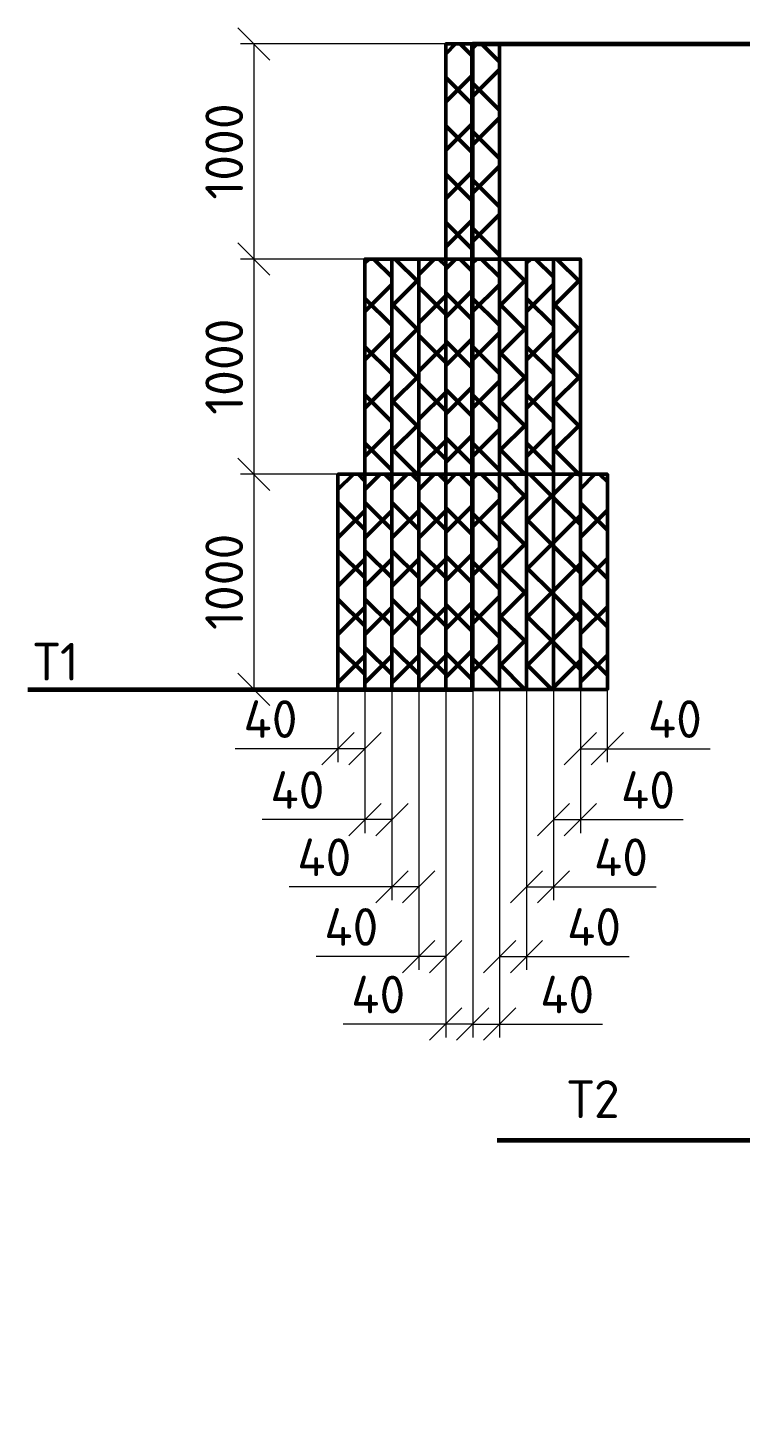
# Model space of a CAD drawing. Header units: millimetres. Extents: x 1990 to 7549, y 397 to 3825.
# Drawn here: x 5321.7 to 5387.9, y 1644.5 to 1773.3 of the extents above; entities that cross this region are included whole.
import ezdxf

# ---------------------------------------------------------------- set-up
doc = ezdxf.new("R2010")
doc.units = ezdxf.units.MM
for name, color, linetype, lineweight in [('12  Размер', 7, 'Continuous', 20), ('линии', 250, 'Continuous', 50), ('Размерный', 4, 'Continuous', 30)]:
    doc.layers.add(name, color=color, linetype=linetype, lineweight=lineweight)
doc.styles.add('-ISOCPEUR-', font='isocpeur.TTF')
doc.styles.add('GOST', font='gost.shx', dxfattribs={"oblique": 15})
doc.dimstyles.new('М 1 к 20', dxfattribs={"dimtxt": 3.5, "dimasz": 3, "dimexe": 1.25, "dimexo": 0, "dimgap": 1, "dimtad": 1, "dimdec": 0, "dimlfac": 20, "dimzin": 0, "dimdsep": 46, "dimtxsty": 'GOST', "dimblk": 'OBLIQUE', "dimcen": 5, "dimclrd": 256, "dimclre": 256, "dimclrt": 256, "dimazin": 2, "dimtfac": 1, "dimtdec": 0, "dimtmove": 0, "dimatfit": 3, "dimldrblk": 'NONE', "dimfxl": 1.25, "dimtolj": 1, "dimtzin": 0, "dimlwd": -1, "dimlwe": -1, "dimarcsym": 2})
pattern_1 = [(45, (-1887.8754, 7964.268), (-2.245064, 2.245064), []), (135, (-1887.8754, 7964.268), (-2.245064, -2.245064), [])]
pattern_2 = [(45, (-1885.3723, 7964.268), (-2.245064, 2.245064), []), (135, (-1885.3723, 7964.268), (-2.245064, -2.245064), [])]
pattern_3 = [(45, (-1890.3786, 7964.268), (-2.245064, 2.245064), []), (135, (-1890.3786, 7964.268), (-2.245064, -2.245064), [])]

# ---------------------------------------------------------------- blocks, each defined once
blk = doc.blocks.new('_Oblique')
at = {"color": 0, "linetype": 'ByBlock', "lineweight": -2}
blk.add_line((-0.5, -0.5), (0.5, 0.5), dxfattribs=at)
blk = doc.blocks.new('*D128')
at = {"layer": '12  Размер', "transparency": 16777216}
for p, q in [((5363.07, 1711.75), (5363.07, 1679.39)), ((5360.57, 1696.23), (5360.57, 1679.39)), ((5360.57, 1680.64), (5351.02, 1680.64)), ((5363.07, 1680.64), (5360.57, 1680.64))]:
    blk.add_line(p, q, dxfattribs=at)
at = {"layer": 'Defpoints', "color": 0, "linetype": 'ByBlock', "lineweight": 35, "transparency": 16777216}
for p in [(5363.07, 1711.75), (5360.57, 1696.23), (5360.57, 1680.64)]:
    blk.add_point(p, dxfattribs=at)
at = {"layer": '12  Размер', "linetype": 'ByBlock', "transparency": 16777216, "xscale": 3, "yscale": 3, "zscale": 3, "rotation": 180}
blk.add_blockref('_Oblique', (5360.57, 1680.64), dxfattribs=at)
at = {"layer": '12  Размер', "linetype": 'ByBlock', "transparency": 16777216, "xscale": 3, "yscale": 3, "zscale": 3}
blk.add_blockref('_Oblique', (5363.07, 1680.64), dxfattribs=at)
at = {"layer": '12  Размер', "linetype": 'ByBlock', "transparency": 16777216, "insert": (5354.29, 1683.39), "char_height": 3.5, "attachment_point": 5, "style": '-ISOCPEUR-'}
blk.add_mtext('\\A1;40', dxfattribs=at)
blk = doc.blocks.new('_None')
blk = doc.blocks.new('*D129')
at = {"layer": '12  Размер', "transparency": 16777216}
for p, q in [((5360.57, 1711.75), (5360.57, 1685.67)), ((5358.06, 1696.23), (5358.06, 1685.67)), ((5358.06, 1686.92), (5348.51, 1686.92)), ((5360.57, 1686.92), (5358.06, 1686.92))]:
    blk.add_line(p, q, dxfattribs=at)
at = {"layer": 'Defpoints', "color": 0, "linetype": 'ByBlock', "lineweight": 35, "transparency": 16777216}
for p in [(5360.57, 1711.75), (5358.06, 1696.23), (5358.06, 1686.92)]:
    blk.add_point(p, dxfattribs=at)
at = {"layer": '12  Размер', "linetype": 'ByBlock', "transparency": 16777216, "xscale": 3, "yscale": 3, "zscale": 3, "rotation": 180}
blk.add_blockref('_Oblique', (5358.06, 1686.92), dxfattribs=at)
at = {"layer": '12  Размер', "linetype": 'ByBlock', "transparency": 16777216, "xscale": 3, "yscale": 3, "zscale": 3}
blk.add_blockref('_Oblique', (5360.57, 1686.92), dxfattribs=at)
at = {"layer": '12  Размер', "linetype": 'ByBlock', "transparency": 16777216, "insert": (5351.79, 1689.67), "char_height": 3.5, "attachment_point": 5, "style": '-ISOCPEUR-'}
blk.add_mtext('\\A1;40', dxfattribs=at)
blk = doc.blocks.new('*D130')
at = {"layer": '12  Размер', "transparency": 16777216}
for p, q in [((5355.56, 1711.75), (5355.56, 1692.15)), ((5358.06, 1711.75), (5358.06, 1692.15)), ((5355.56, 1693.4), (5346.01, 1693.4)), ((5358.06, 1693.4), (5355.56, 1693.4))]:
    blk.add_line(p, q, dxfattribs=at)
at = {"layer": 'Defpoints', "color": 0, "linetype": 'ByBlock', "lineweight": 35, "transparency": 16777216}
for p in [(5355.56, 1711.75), (5358.06, 1711.75), (5358.06, 1693.4)]:
    blk.add_point(p, dxfattribs=at)
at = {"layer": '12  Размер', "linetype": 'ByBlock', "transparency": 16777216, "xscale": 3, "yscale": 3, "zscale": 3, "rotation": 180}
blk.add_blockref('_Oblique', (5355.56, 1693.4), dxfattribs=at)
at = {"layer": '12  Размер', "linetype": 'ByBlock', "transparency": 16777216, "xscale": 3, "yscale": 3, "zscale": 3}
blk.add_blockref('_Oblique', (5358.06, 1693.4), dxfattribs=at)
at = {"layer": '12  Размер', "linetype": 'ByBlock', "transparency": 16777216, "insert": (5349.28, 1696.15), "char_height": 3.5, "attachment_point": 5, "style": '-ISOCPEUR-'}
blk.add_mtext('\\A1;40', dxfattribs=at)
blk = doc.blocks.new('*D131')
at = {"layer": '12  Размер', "transparency": 16777216}
for p, q in [((5348.05, 1731.75), (5341.48, 1731.75)), ((5342.73, 1731.75), (5342.73, 1711.75)), ((5348.05, 1711.75), (5341.48, 1711.75))]:
    blk.add_line(p, q, dxfattribs=at)
at = {"layer": 'Defpoints', "color": 0, "linetype": 'ByBlock', "lineweight": 35, "transparency": 16777216}
for p in [(5348.05, 1731.75), (5342.73, 1711.75), (5348.05, 1711.75)]:
    blk.add_point(p, dxfattribs=at)
at = {"layer": '12  Размер', "linetype": 'ByBlock', "transparency": 16777216, "xscale": 3, "yscale": 3, "zscale": 3}
for p, rotation in [((5342.73, 1731.75), 90), ((5342.73, 1711.75), 270)]:
    blk.add_blockref('_Oblique', p, dxfattribs=dict(at, rotation=rotation))
at = {"layer": '12  Размер', "linetype": 'ByBlock', "transparency": 16777216, "insert": (5339.98, 1721.75), "char_height": 3.5, "attachment_point": 5, "rotation": 90, "style": '-ISOCPEUR-'}
blk.add_mtext('\\A1;1000', dxfattribs=at)
blk = doc.blocks.new('*D132')
at = {"layer": '12  Размер', "transparency": 16777216}
for p, q in [((5358.06, 1751.75), (5341.48, 1751.75)), ((5342.73, 1751.75), (5342.73, 1731.75)), ((5350.55, 1731.75), (5341.48, 1731.75))]:
    blk.add_line(p, q, dxfattribs=at)
at = {"layer": 'Defpoints', "color": 0, "linetype": 'ByBlock', "lineweight": 35, "transparency": 16777216}
for p in [(5358.06, 1751.75), (5342.73, 1731.75), (5350.55, 1731.75)]:
    blk.add_point(p, dxfattribs=at)
at = {"layer": '12  Размер', "linetype": 'ByBlock', "transparency": 16777216, "xscale": 3, "yscale": 3, "zscale": 3}
for p, rotation in [((5342.73, 1751.75), 90), ((5342.73, 1731.75), 270)]:
    blk.add_blockref('_Oblique', p, dxfattribs=dict(at, rotation=rotation))
at = {"layer": '12  Размер', "linetype": 'ByBlock', "transparency": 16777216, "insert": (5339.98, 1741.75), "char_height": 3.5, "attachment_point": 5, "rotation": 90, "style": '-ISOCPEUR-'}
blk.add_mtext('\\A1;1000', dxfattribs=at)
blk = doc.blocks.new('*D133')
at = {"layer": '12  Размер', "transparency": 16777216}
for p, q in [((5360.57, 1771.75), (5341.48, 1771.75)), ((5342.73, 1771.75), (5342.73, 1751.75)), ((5358.06, 1751.75), (5341.48, 1751.75))]:
    blk.add_line(p, q, dxfattribs=at)
at = {"layer": 'Defpoints', "color": 0, "linetype": 'ByBlock', "lineweight": 35, "transparency": 16777216}
for p in [(5360.57, 1771.75), (5342.73, 1751.75), (5358.06, 1751.75)]:
    blk.add_point(p, dxfattribs=at)
at = {"layer": '12  Размер', "linetype": 'ByBlock', "transparency": 16777216, "xscale": 3, "yscale": 3, "zscale": 3}
for p, rotation in [((5342.73, 1771.75), 90), ((5342.73, 1751.75), 270)]:
    blk.add_blockref('_Oblique', p, dxfattribs=dict(at, rotation=rotation))
at = {"layer": '12  Размер', "linetype": 'ByBlock', "transparency": 16777216, "insert": (5339.98, 1761.75), "char_height": 3.5, "attachment_point": 5, "rotation": 90, "style": '-ISOCPEUR-'}
blk.add_mtext('\\A1;1000', dxfattribs=at)
blk = doc.blocks.new('*D134')
at = {"layer": '12  Размер', "transparency": 16777216}
for p, q in [((5350.55, 1711.75), (5350.55, 1704.99)), ((5353.06, 1711.75), (5353.06, 1704.99)), ((5350.55, 1706.24), (5341, 1706.24)), ((5353.06, 1706.24), (5350.55, 1706.24))]:
    blk.add_line(p, q, dxfattribs=at)
at = {"layer": 'Defpoints', "color": 0, "linetype": 'ByBlock', "lineweight": 35, "transparency": 16777216}
for p in [(5350.55, 1711.75), (5353.06, 1711.75), (5353.06, 1706.24)]:
    blk.add_point(p, dxfattribs=at)
at = {"layer": '12  Размер', "linetype": 'ByBlock', "transparency": 16777216, "xscale": 3, "yscale": 3, "zscale": 3, "rotation": 180}
blk.add_blockref('_Oblique', (5350.55, 1706.24), dxfattribs=at)
at = {"layer": '12  Размер', "linetype": 'ByBlock', "transparency": 16777216, "xscale": 3, "yscale": 3, "zscale": 3}
blk.add_blockref('_Oblique', (5353.06, 1706.24), dxfattribs=at)
at = {"layer": '12  Размер', "linetype": 'ByBlock', "transparency": 16777216, "insert": (5344.28, 1708.99), "char_height": 3.5, "attachment_point": 5, "style": '-ISOCPEUR-'}
blk.add_mtext('\\A1;40', dxfattribs=at)
blk = doc.blocks.new('*D135')
at = {"layer": '12  Размер', "transparency": 16777216}
for p, q in [((5353.06, 1704.99), (5353.06, 1698.4)), ((5355.56, 1705.16), (5355.56, 1698.4)), ((5353.06, 1699.65), (5343.51, 1699.65)), ((5355.56, 1699.65), (5353.06, 1699.65))]:
    blk.add_line(p, q, dxfattribs=at)
at = {"layer": 'Defpoints', "color": 0, "linetype": 'ByBlock', "lineweight": 35, "transparency": 16777216}
for p in [(5353.06, 1704.99), (5355.56, 1705.16), (5355.56, 1699.65)]:
    blk.add_point(p, dxfattribs=at)
at = {"layer": '12  Размер', "linetype": 'ByBlock', "transparency": 16777216, "xscale": 3, "yscale": 3, "zscale": 3, "rotation": 180}
blk.add_blockref('_Oblique', (5353.06, 1699.65), dxfattribs=at)
at = {"layer": '12  Размер', "linetype": 'ByBlock', "transparency": 16777216, "xscale": 3, "yscale": 3, "zscale": 3}
blk.add_blockref('_Oblique', (5355.56, 1699.65), dxfattribs=at)
at = {"layer": '12  Размер', "linetype": 'ByBlock', "transparency": 16777216, "insert": (5346.78, 1702.4), "char_height": 3.5, "attachment_point": 5, "style": '-ISOCPEUR-'}
blk.add_mtext('\\A1;40', dxfattribs=at)
blk = doc.blocks.new('*D136')
at = {"layer": '12  Размер', "transparency": 16777216}
for p, q in [((5363.07, 1711.75), (5363.07, 1679.39)), ((5365.57, 1696.23), (5365.57, 1679.39)), ((5363.07, 1680.64), (5365.57, 1680.64)), ((5365.57, 1680.64), (5375.12, 1680.64))]:
    blk.add_line(p, q, dxfattribs=at)
at = {"layer": 'Defpoints', "color": 0, "linetype": 'ByBlock', "lineweight": 35, "transparency": 16777216}
for p in [(5363.07, 1711.75), (5365.57, 1696.23), (5365.57, 1680.64)]:
    blk.add_point(p, dxfattribs=at)
at = {"layer": '12  Размер', "linetype": 'ByBlock', "transparency": 16777216, "xscale": 3, "yscale": 3, "zscale": 3, "rotation": 180}
blk.add_blockref('_Oblique', (5363.07, 1680.64), dxfattribs=at)
at = {"layer": '12  Размер', "linetype": 'ByBlock', "transparency": 16777216, "xscale": 3, "yscale": 3, "zscale": 3}
blk.add_blockref('_Oblique', (5365.57, 1680.64), dxfattribs=at)
at = {"layer": '12  Размер', "linetype": 'ByBlock', "transparency": 16777216, "insert": (5371.85, 1683.39), "char_height": 3.5, "attachment_point": 5, "style": '-ISOCPEUR-'}
blk.add_mtext('\\A1;40', dxfattribs=at)
blk = doc.blocks.new('*D137')
at = {"layer": '12  Размер', "transparency": 16777216}
for p, q in [((5365.57, 1711.75), (5365.57, 1685.67)), ((5368.07, 1696.23), (5368.07, 1685.67)), ((5365.57, 1686.92), (5368.07, 1686.92)), ((5368.07, 1686.92), (5377.62, 1686.92))]:
    blk.add_line(p, q, dxfattribs=at)
at = {"layer": 'Defpoints', "color": 0, "linetype": 'ByBlock', "lineweight": 35, "transparency": 16777216}
for p in [(5365.57, 1711.75), (5368.07, 1696.23), (5368.07, 1686.92)]:
    blk.add_point(p, dxfattribs=at)
at = {"layer": '12  Размер', "linetype": 'ByBlock', "transparency": 16777216, "xscale": 3, "yscale": 3, "zscale": 3, "rotation": 180}
blk.add_blockref('_Oblique', (5365.57, 1686.92), dxfattribs=at)
at = {"layer": '12  Размер', "linetype": 'ByBlock', "transparency": 16777216, "xscale": 3, "yscale": 3, "zscale": 3}
blk.add_blockref('_Oblique', (5368.07, 1686.92), dxfattribs=at)
at = {"layer": '12  Размер', "linetype": 'ByBlock', "transparency": 16777216, "insert": (5374.35, 1689.67), "char_height": 3.5, "attachment_point": 5, "style": '-ISOCPEUR-'}
blk.add_mtext('\\A1;40', dxfattribs=at)
blk = doc.blocks.new('*D138')
at = {"layer": '12  Размер', "transparency": 16777216}
for p, q in [((5368.07, 1711.75), (5368.07, 1692.15)), ((5370.58, 1711.75), (5370.58, 1692.15)), ((5368.07, 1693.4), (5370.58, 1693.4)), ((5370.58, 1693.4), (5380.13, 1693.4))]:
    blk.add_line(p, q, dxfattribs=at)
at = {"layer": 'Defpoints', "color": 0, "linetype": 'ByBlock', "lineweight": 35, "transparency": 16777216}
for p in [(5368.07, 1711.75), (5370.58, 1711.75), (5368.07, 1693.4)]:
    blk.add_point(p, dxfattribs=at)
at = {"layer": '12  Размер', "linetype": 'ByBlock', "transparency": 16777216, "xscale": 3, "yscale": 3, "zscale": 3, "rotation": 180}
blk.add_blockref('_Oblique', (5368.07, 1693.4), dxfattribs=at)
at = {"layer": '12  Размер', "linetype": 'ByBlock', "transparency": 16777216, "xscale": 3, "yscale": 3, "zscale": 3}
blk.add_blockref('_Oblique', (5370.58, 1693.4), dxfattribs=at)
at = {"layer": '12  Размер', "linetype": 'ByBlock', "transparency": 16777216, "insert": (5376.85, 1696.15), "char_height": 3.5, "attachment_point": 5, "style": '-ISOCPEUR-'}
blk.add_mtext('\\A1;40', dxfattribs=at)
blk = doc.blocks.new('*D139')
at = {"layer": '12  Размер', "transparency": 16777216}
for p, q in [((5373.08, 1711.75), (5373.08, 1704.99)), ((5375.58, 1711.75), (5375.58, 1704.99)), ((5373.08, 1706.24), (5375.58, 1706.24)), ((5375.58, 1706.24), (5385.13, 1706.24))]:
    blk.add_line(p, q, dxfattribs=at)
at = {"layer": 'Defpoints', "color": 0, "linetype": 'ByBlock', "lineweight": 35, "transparency": 16777216}
for p in [(5373.08, 1711.75), (5375.58, 1711.75), (5373.08, 1706.24)]:
    blk.add_point(p, dxfattribs=at)
at = {"layer": '12  Размер', "linetype": 'ByBlock', "transparency": 16777216, "xscale": 3, "yscale": 3, "zscale": 3, "rotation": 180}
blk.add_blockref('_Oblique', (5373.08, 1706.24), dxfattribs=at)
at = {"layer": '12  Размер', "linetype": 'ByBlock', "transparency": 16777216, "xscale": 3, "yscale": 3, "zscale": 3}
blk.add_blockref('_Oblique', (5375.58, 1706.24), dxfattribs=at)
at = {"layer": '12  Размер', "linetype": 'ByBlock', "transparency": 16777216, "insert": (5381.86, 1708.99), "char_height": 3.5, "attachment_point": 5, "style": '-ISOCPEUR-'}
blk.add_mtext('\\A1;40', dxfattribs=at)
blk = doc.blocks.new('*D140')
at = {"layer": '12  Размер', "transparency": 16777216}
for p, q in [((5370.58, 1705.16), (5370.58, 1698.4)), ((5373.08, 1704.99), (5373.08, 1698.4)), ((5370.58, 1699.65), (5373.08, 1699.65)), ((5373.08, 1699.65), (5382.63, 1699.65))]:
    blk.add_line(p, q, dxfattribs=at)
at = {"layer": 'Defpoints', "color": 0, "linetype": 'ByBlock', "lineweight": 35, "transparency": 16777216}
for p in [(5370.58, 1705.16), (5373.08, 1704.99), (5370.58, 1699.65)]:
    blk.add_point(p, dxfattribs=at)
at = {"layer": '12  Размер', "linetype": 'ByBlock', "transparency": 16777216, "xscale": 3, "yscale": 3, "zscale": 3, "rotation": 180}
blk.add_blockref('_Oblique', (5370.58, 1699.65), dxfattribs=at)
at = {"layer": '12  Размер', "linetype": 'ByBlock', "transparency": 16777216, "xscale": 3, "yscale": 3, "zscale": 3}
blk.add_blockref('_Oblique', (5373.08, 1699.65), dxfattribs=at)
at = {"layer": '12  Размер', "linetype": 'ByBlock', "transparency": 16777216, "insert": (5379.36, 1702.4), "char_height": 3.5, "attachment_point": 5, "style": '-ISOCPEUR-'}
blk.add_mtext('\\A1;40', dxfattribs=at)

msp = doc.modelspace()

# ---------------------------------------------------------------- hatches: boundary and pattern name
at = {"layer": 'линии', "lineweight": 50, "true_color": 0x000000}
h = msp.add_hatch(dxfattribs=at)
h.set_pattern_fill('ANSI37', color=18)
h.set_pattern_definition([(45, (-1885.3723, 8004.268), (-2.245064, 2.245064), []), (135, (-1885.3723, 8004.268), (-2.245064, -2.245064), [])])
h.paths.add_polyline_path([(5360.565, 1771.754), (5363.068, 1771.754), (5363.068, 1751.754), (5360.565, 1751.754)])
h = msp.add_hatch(dxfattribs=at)
h.set_pattern_fill('ANSI37', color=18)
h.set_pattern_definition([(45, (-1887.8754, 8004.268), (-2.245064, 2.245064), []), (135, (-1887.8754, 8004.268), (-2.245064, -2.245064), [])])
h.paths.add_polyline_path([(5363.068, 1771.754), (5365.571, 1771.754), (5365.571, 1751.754), (5363.068, 1751.754)])
h = msp.add_hatch(dxfattribs=at)
h.set_pattern_fill('ANSI37', color=18)
h.set_pattern_definition([(45, (-1897.888, 7984.268), (-2.245064, 2.245064), []), (135, (-1897.888, 7984.268), (-2.245064, -2.245064), [])])
h.paths.add_polyline_path([(5353.056, 1751.754), (5355.559, 1751.754), (5355.559, 1731.754), (5353.056, 1731.754)])
h = msp.add_hatch(dxfattribs=at)
h.set_pattern_fill('ANSI37', color=18)
h.set_pattern_definition([(45, (-1900.3913, 7984.268), (-2.245064, 2.245064), []), (135, (-1900.3913, 7984.268), (-2.245064, -2.245064), [])])
h.paths.add_polyline_path([(5355.559, 1751.754), (5358.062, 1751.754), (5358.062, 1731.754), (5355.559, 1731.754)])
h = msp.add_hatch(dxfattribs=at)
h.set_pattern_fill('ANSI37', color=18)
h.set_pattern_definition([(45, (-1882.869, 7984.268), (-2.245064, 2.245064), []), (135, (-1882.869, 7984.268), (-2.245064, -2.245064), [])])
h.paths.add_polyline_path([(5358.062, 1751.754), (5360.565, 1751.754), (5360.565, 1731.754), (5358.062, 1731.754)])
h = msp.add_hatch(dxfattribs=at)
h.set_pattern_fill('ANSI37', color=18)
h.set_pattern_definition([(45, (-1885.3723, 7984.268), (-2.245064, 2.245064), []), (135, (-1885.3723, 7984.268), (-2.245064, -2.245064), [])])
h.paths.add_polyline_path([(5360.565, 1751.754), (5363.068, 1751.754), (5363.068, 1731.754), (5360.565, 1731.754)])
h = msp.add_hatch(dxfattribs=at)
h.set_pattern_fill('ANSI37', color=18)
h.set_pattern_definition([(45, (-1887.8754, 7984.268), (-2.245064, 2.245064), []), (135, (-1887.8754, 7984.268), (-2.245064, -2.245064), [])])
h.paths.add_polyline_path([(5363.068, 1751.754), (5365.571, 1751.754), (5365.571, 1731.754), (5363.068, 1731.754)])
h = msp.add_hatch(dxfattribs=at)
h.set_pattern_fill('ANSI37', color=18)
h.set_pattern_definition([(45, (-1890.3786, 7984.268), (-2.245064, 2.245064), []), (135, (-1890.3786, 7984.268), (-2.245064, -2.245064), [])])
h.paths.add_polyline_path([(5365.571, 1751.754), (5368.075, 1751.754), (5368.075, 1731.754), (5365.571, 1731.754)])
h = msp.add_hatch(dxfattribs=at)
h.set_pattern_fill('ANSI37', color=18)
h.set_pattern_definition([(45, (-1882.869, 7984.268), (-2.245064, 2.245064), []), (135, (-1882.869, 7984.268), (-2.245064, -2.245064), [])])
h.paths.add_polyline_path([(5368.075, 1751.754), (5370.578, 1751.754), (5370.578, 1731.754), (5368.075, 1731.754)])
h = msp.add_hatch(dxfattribs=at)
h.set_pattern_fill('ANSI37', color=18)
h.set_pattern_definition([(45, (-1885.3723, 7984.268), (-2.245064, 2.245064), []), (135, (-1885.3723, 7984.268), (-2.245064, -2.245064), [])])
h.paths.add_polyline_path([(5370.578, 1751.754), (5373.081, 1751.754), (5373.081, 1731.754), (5370.578, 1731.754)])
h = msp.add_hatch(dxfattribs=at)
h.set_pattern_fill('ANSI37', color=18)
h.set_pattern_definition(pattern_3)
h.paths.add_polyline_path([(5350.552, 1731.754), (5353.056, 1731.754), (5353.056, 1711.754), (5350.552, 1711.754)])
h = msp.add_hatch(dxfattribs=at)
h.set_pattern_fill('ANSI37', color=18)
h.set_pattern_definition(pattern_1)
h.paths.add_polyline_path([(5353.056, 1731.754), (5355.559, 1731.754), (5355.559, 1711.754), (5353.056, 1711.754)])
h = msp.add_hatch(dxfattribs=at)
h.set_pattern_fill('ANSI37', color=18)
h.set_pattern_definition(pattern_2)
h.paths.add_polyline_path([(5355.559, 1731.754), (5358.062, 1731.754), (5358.062, 1711.754), (5355.559, 1711.754)])
h = msp.add_hatch(dxfattribs=at)
h.set_pattern_fill('ANSI37', color=18)
h.set_pattern_definition([(45, (-1882.869, 7964.268), (-2.245064, 2.245064), []), (135, (-1882.869, 7964.268), (-2.245064, -2.245064), [])])
h.paths.add_polyline_path([(5358.062, 1731.754), (5360.565, 1731.754), (5360.565, 1711.754), (5358.062, 1711.754)])
h = msp.add_hatch(dxfattribs=at)
h.set_pattern_fill('ANSI37', color=18)
h.set_pattern_definition(pattern_2)
h.paths.add_polyline_path([(5360.565, 1731.754), (5363.068, 1731.754), (5363.068, 1711.754), (5360.565, 1711.754)])
h = msp.add_hatch(dxfattribs=at)
h.set_pattern_fill('ANSI37', color=18)
h.set_pattern_definition(pattern_1)
h.paths.add_polyline_path([(5363.068, 1731.754), (5365.571, 1731.754), (5365.571, 1711.754), (5363.068, 1711.754)])
h = msp.add_hatch(dxfattribs=at)
h.set_pattern_fill('ANSI37', color=18)
h.set_pattern_definition([(45, (-1890.3786, 7964.268), (-2.245064, 2.245064), []), (135, (-1890.3786, 7964.268), (-2.245064, -2.245064), [])])
h.paths.add_polyline_path([(5365.571, 1731.754), (5368.075, 1731.754), (5368.075, 1711.754), (5365.571, 1711.754)])
h = msp.add_hatch(dxfattribs=at)
h.set_pattern_fill('ANSI37', color=18)
h.set_pattern_definition(pattern_1)
h.paths.add_polyline_path([(5368.075, 1731.754), (5370.578, 1731.754), (5370.578, 1711.754), (5368.075, 1711.754)])
h = msp.add_hatch(dxfattribs=at)
h.set_pattern_fill('ANSI37', color=18)
h.set_pattern_definition(pattern_1)
h.paths.add_polyline_path([(5373.081, 1731.754), (5370.578, 1731.754), (5370.578, 1711.754), (5373.081, 1711.754)])
h = msp.add_hatch(dxfattribs=at)
h.set_pattern_fill('ANSI37', color=18)
h.set_pattern_definition(pattern_3)
h.paths.add_polyline_path([(5375.584, 1731.754), (5373.081, 1731.754), (5373.081, 1711.754), (5375.584, 1711.754)])

# ---------------------------------------------------------------- linework, layer by layer
at = {"lineweight": 60}
for p, q in [((5363.068, 1711.754), (5363.068, 1771.754)), ((5363.068, 1711.754), (5363.068, 1771.754)), ((5363.068, 1771.754), (5475.502, 1771.754)), ((5321.718, 1711.754), (5363.068, 1711.754)), ((5365.356, 1669.862), (5406.706, 1669.862))]:
    msp.add_line(p, q, dxfattribs=at)
for p, q in [((5360.565, 1751.754), (5360.565, 1731.754)), ((5350.552, 1731.754), (5350.552, 1711.754)), ((5353.056, 1731.754), (5353.056, 1711.754)), ((5355.559, 1731.754), (5355.559, 1711.754)), ((5358.062, 1731.754), (5358.062, 1711.754)), ((5360.565, 1731.754), (5360.565, 1711.754)), ((5373.081, 1731.754), (5373.081, 1711.754))]:
    msp.add_line(p, q)
at = {"layer": 'линии', "color": 18, "lineweight": 50, "true_color": 0x000000}
for points in [[(5363.068, 1751.754), (5360.565, 1751.754), (5360.565, 1771.754), (5363.068, 1771.754)], [(5365.571, 1751.754), (5363.068, 1751.754), (5363.068, 1771.754), (5365.571, 1771.754)], [(5355.559, 1731.754), (5353.056, 1731.754), (5353.056, 1751.754), (5355.559, 1751.754)], [(5358.062, 1731.754), (5355.559, 1731.754), (5355.559, 1751.754), (5358.062, 1751.754)], [(5360.565, 1731.754), (5358.062, 1731.754), (5358.062, 1751.754), (5360.565, 1751.754)], [(5363.068, 1731.754), (5360.565, 1731.754), (5360.565, 1751.754), (5363.068, 1751.754)], [(5365.571, 1731.754), (5363.068, 1731.754), (5363.068, 1751.754), (5365.571, 1751.754)], [(5368.075, 1731.754), (5365.571, 1731.754), (5365.571, 1751.754), (5368.075, 1751.754)], [(5370.578, 1731.754), (5368.075, 1731.754), (5368.075, 1751.754), (5370.578, 1751.754)], [(5373.081, 1731.754), (5370.578, 1731.754), (5370.578, 1751.754), (5373.081, 1751.754)], [(5353.056, 1711.754), (5350.552, 1711.754), (5350.552, 1731.754), (5353.056, 1731.754)], [(5355.559, 1711.754), (5353.056, 1711.754), (5353.056, 1731.754), (5355.559, 1731.754)], [(5358.062, 1711.754), (5355.559, 1711.754), (5355.559, 1731.754), (5358.062, 1731.754)], [(5360.565, 1711.754), (5358.062, 1711.754), (5358.062, 1731.754), (5360.565, 1731.754)], [(5363.068, 1711.754), (5360.565, 1711.754), (5360.565, 1731.754), (5363.068, 1731.754)], [(5365.571, 1711.754), (5363.068, 1711.754), (5363.068, 1731.754), (5365.571, 1731.754)], [(5368.075, 1711.754), (5365.571, 1711.754), (5365.571, 1731.754), (5368.075, 1731.754)], [(5370.578, 1711.754), (5368.075, 1711.754), (5368.075, 1731.754), (5370.578, 1731.754)], [(5370.578, 1711.754), (5373.081, 1711.754), (5373.081, 1731.754), (5370.578, 1731.754)], [(5373.081, 1711.754), (5375.584, 1711.754), (5375.584, 1731.754), (5373.081, 1731.754)]]:
    msp.add_lwpolyline(points, close=True, dxfattribs=at)

# ---------------------------------------------------------------- texts
at = {"layer": 'Размерный', "color": 7, "style": '-ISOCPEUR-'}
for s, p in [('Т1', (5322.231, 1712.577)), ('Т2', (5371.856, 1671.915))]:
    msp.add_text(s, height=3.5, dxfattribs=at).set_placement(p)

# ---------------------------------------------------------------- dimensions: what is measured, and where the dimension line sits
at = {"layer": '12  Размер', "linetype": 'ByBlock'}
for base, p1, p2, angle, text, picture, middle in [((5342.73, 1751.754), (5360.565, 1771.754), (5358.062, 1751.754), 90, '1000', '*D133', (5339.98, 1761.754)), ((5342.73, 1731.754), (5358.062, 1751.754), (5350.552, 1731.754), 90, '1000', '*D132', (5339.98, 1741.754)), ((5342.73, 1711.754), (5348.049, 1731.754), (5348.049, 1711.754), 90, '1000', '*D131', (5339.98, 1721.754)), ((5358.062, 1686.924), (5360.565, 1711.754), (5358.062, 1696.231), 180, '40', '*D129', (5351.787, 1689.674)), ((5365.571, 1680.64), (5363.068, 1711.754), (5365.571, 1696.231), 180, '40', '*D136', (5371.846, 1683.39))]:
    dim = msp.add_linear_dim(base=base, p1=p1, p2=p2, angle=angle, text=text, dimstyle='М 1 к 20', override={"dimtxsty": '-ISOCPEUR-'}, dxfattribs=at)
    dim.commit()
    dim.dimension.update_dxf_attribs({"geometry": picture, "text_midpoint": middle})
for base, p1, p2, picture, middle in [((5353.056, 1706.239), (5350.552, 1711.754), (5353.056, 1711.754), '*D134', (5344.277, 1706.239)), ((5358.062, 1693.404), (5355.559, 1711.754), (5358.062, 1711.754), '*D130', (5349.284, 1693.404)), ((5355.559, 1699.645), (5353.056, 1704.989), (5355.559, 1705.16), '*D135', (5346.781, 1699.645))]:
    dim = msp.add_linear_dim(base=base, p1=p1, p2=p2, angle=180, text='40', dimstyle='М 1 к 20', override={"dimtxsty": '-ISOCPEUR-'}, dxfattribs=at)
    dim.commit()
    dim.dimension.update_dxf_attribs({"geometry": picture, "text_midpoint": middle, "dimtype": 160})
for base, p1, p2, picture, middle in [((5360.565, 1680.64), (5363.068, 1711.754), (5360.565, 1696.231), '*D128', (5354.29, 1683.39)), ((5368.075, 1686.924), (5365.571, 1711.754), (5368.075, 1696.231), '*D137', (5374.35, 1689.674))]:
    dim = msp.add_linear_dim(base=base, p1=p1, p2=p2, text='40', dimstyle='М 1 к 20', override={"dimtxsty": '-ISOCPEUR-'}, dxfattribs=at)
    dim.commit()
    dim.dimension.update_dxf_attribs({"geometry": picture, "text_midpoint": middle})
for base, p1, p2, picture, middle in [((5368.075, 1693.404), (5370.578, 1711.754), (5368.075, 1711.754), '*D138', (5376.853, 1693.404)), ((5373.081, 1706.239), (5375.584, 1711.754), (5373.081, 1711.754), '*D139', (5381.859, 1706.239)), ((5370.578, 1699.645), (5373.081, 1704.989), (5370.578, 1705.16), '*D140', (5379.356, 1699.645))]:
    dim = msp.add_linear_dim(base=base, p1=p1, p2=p2, text='40', dimstyle='М 1 к 20', override={"dimtxsty": '-ISOCPEUR-'}, dxfattribs=at)
    dim.commit()
    dim.dimension.update_dxf_attribs({"geometry": picture, "text_midpoint": middle, "dimtype": 160})

doc.saveas('drawing.dxf')
